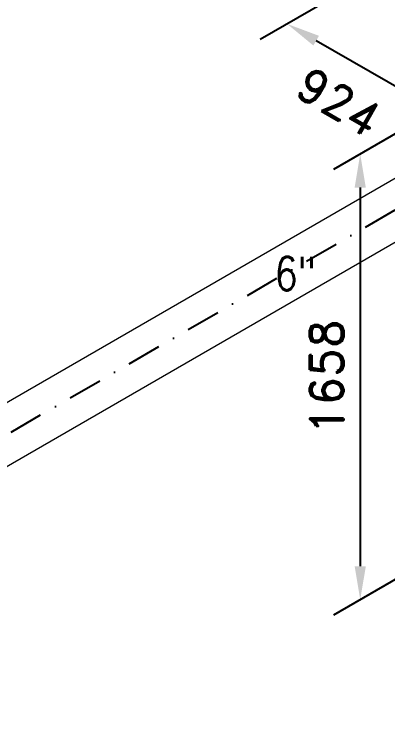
# Model space of a CAD drawing. Header units: millimetres. Extents: x -312439 to 477422, y -331570 to 212570.
# Drawn here: x 352003 to 353393, y 170720 to 173417 of the extents above; entities that cross this region are included whole.
import ezdxf

# ---------------------------------------------------------------- set-up
doc = ezdxf.new("R2010")
doc.units = ezdxf.units.MM
doc.linetypes.add('DASHDOT', pattern=[25.4, 12.7, -6.35, 0, -6.35])
doc.layers.add('ARCONDTEXTO', color=4, linetype='Continuous')
doc.styles.add('ROMAND', font='ROMAND.SHX')
doc.styles.add('ROMANS', font='romans.shx', dxfattribs={"height": 187.5})
doc.dimstyles.new('1-50 (MILIMETRO)', dxfattribs={"dimscale": 0, "dimtxt": 125, "dimasz": 125, "dimexe": 100, "dimexo": 100, "dimgap": 50, "dimtad": 0, "dimdec": 0, "dimzin": 0, "dimdsep": 46, "dimtxsty": 'ROMAND', "dimcen": -390, "dimclrd": 1, "dimclre": 1, "dimclrt": 3, "dimadec": 0, "dimazin": 0, "dimtfac": 1, "dimtdec": 0, "dimtix": 1, "dimtmove": 2, "dimatfit": 2, "dimfxl": 1, "dimtvp": 1, "dimtolj": 1, "dimtzin": 0, "dimarcsym": 0})

# ---------------------------------------------------------------- blocks, each defined once
blk = doc.blocks.new('*D83')
at = {"color": 1, "lineweight": -2, "transparency": 16777216}
for p, q in [((353376.8, 173588.4), (352918.6, 173323.9)), ((353710.9, 172982), (353126.8, 173319.1)), ((354177.3, 173126.2), (353719.1, 172861.7))]:
    blk.add_line(p, q, dxfattribs=at)
at = {"color": 1, "transparency": 16777216}
for points in [[(353137.3, 173337.2), (353116.4, 173301.1), (353018.6, 173381.6)], [(353721.3, 173000), (353700.4, 172963.9), (353819.1, 172919.5)]]:
    blk.add_solid(points, dxfattribs=at)
at = {"layer": 'Defpoints', "color": 0, "transparency": 16777216}
for p in [(353476.8, 173646.2), (353018.6, 173381.6), (354277.3, 173184)]:
    blk.add_point(p, dxfattribs=at)
at = {"color": 3, "transparency": 16777216, "insert": (353210, 173092.9), "char_height": 125, "attachment_point": 5, "rotation": 330, "style": 'ROMAND'}
blk.add_mtext('\\A1;924', dxfattribs=at)
blk = doc.blocks.new('*D89')
at = {"color": 1, "lineweight": -2, "transparency": 16777216}
for p, q in [((353703.5, 173136.1), (353190.9, 172840.2)), ((353290.9, 172772.9), (353290.9, 171364.9)), ((353703.5, 171478.1), (353190.9, 171182.2))]:
    blk.add_line(p, q, dxfattribs=at)
at = {"color": 1, "transparency": 16777216}
for points in [[(353270.1, 172772.9), (353311.8, 172772.9), (353290.9, 172897.9)], [(353270.1, 171364.9), (353311.8, 171364.9), (353290.9, 171239.9)]]:
    blk.add_solid(points, dxfattribs=at)
at = {"layer": 'Defpoints', "color": 0, "transparency": 16777216}
for p in [(353803.5, 173193.8), (353803.5, 171535.9), (353290.9, 171239.9)]:
    blk.add_point(p, dxfattribs=at)
at = {"color": 3, "transparency": 16777216, "insert": (353165.9, 172068.9), "char_height": 125, "attachment_point": 5, "rotation": 90, "style": 'ROMAND'}
blk.add_mtext('\\A1;1658', dxfattribs=at)

msp = doc.modelspace()

# ---------------------------------------------------------------- linework, layer by layer
at = {"color": 6, "linetype": 'DASHDOT', "ltscale": 10, "extrusion": (4.44089e-16, 0.816497, 0.57735)}
msp.add_line((350010.015, 170720.283), (354277.27, 173183.983), dxfattribs=at)
at = {"color": 5, "linetype": 'Continuous', "lineweight": 0, "extrusion": (4.44089e-16, 0.816497, 0.57735)}
for p, q in [((350746.146, 171264.294), (354007.101, 173147.007)), ((350404.61, 170829.096), (354110.163, 172968.498))]:
    msp.add_line(p, q, dxfattribs=at)

# ---------------------------------------------------------------- texts
at = {"layer": 'ARCONDTEXTO', "linetype": 'Continuous', "lineweight": -3, "style": 'ROMANS', "width": 0.8}
msp.add_text('6"', height=125, dxfattribs=at).set_placement((352972.309, 172390.45))

# ---------------------------------------------------------------- dimensions: what is measured, and where the dimension line sits
dim = msp.add_linear_dim(base=(353018.592, 173381.645), p1=(354277.27, 173183.983), p2=(353476.751, 173646.163), angle=150, dimstyle='1-50 (MILIMETRO)', override={"dimscale": 1})
dim.commit()
dim.dimension.update_dxf_attribs({"geometry": '*D83', "text_midpoint": (353209.982, 173092.866), "dimtype": 161})
dim = msp.add_linear_dim(base=(353290.923, 171239.938), p1=(353803.473, 173193.832), p2=(353803.473, 171535.858), angle=90, dimstyle='1-50 (MILIMETRO)', override={"dimscale": 1})
dim.commit()
dim.dimension.update_dxf_attribs({"geometry": '*D89', "text_midpoint": (353165.923, 172068.924)})

doc.saveas('drawing.dxf')
